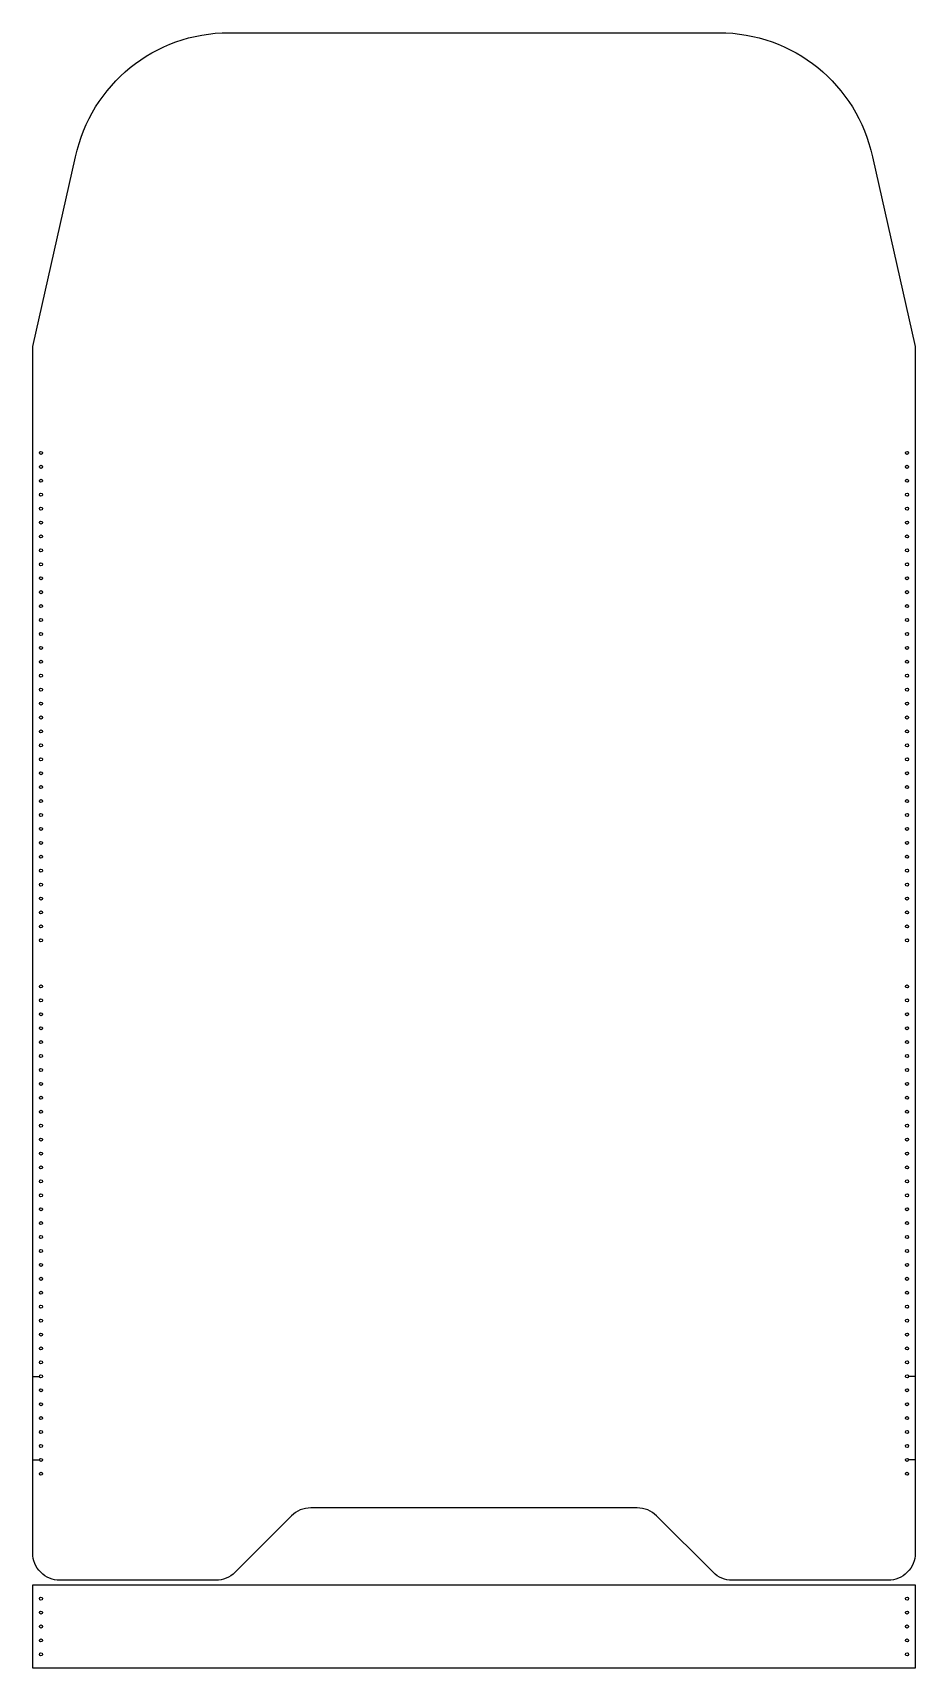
# Model space of a CAD drawing. Header units: millimetres. Extents: x 2324 to 2646, y 2045 to 2642.
import ezdxf

# ---------------------------------------------------------------- set-up
doc = ezdxf.new("R2010")
doc.units = ezdxf.units.MM

msp = doc.modelspace()

# ---------------------------------------------------------------- linework, layer by layer
at = {"color": 242, "true_color": 0xcd2027}
for p, q in [((2324.07, 2151.6), (2326.71, 2151.6)), ((2646.07, 2151.6), (2643.43, 2151.6)), ((2324.07, 2121.11), (2326.71, 2121.11)), ((2646.07, 2121.11), (2643.43, 2121.11))]:
    msp.add_line(p, q, dxfattribs=at)
msp.add_lwpolyline([(2324.07, 2527.56), (2339.7, 2596.7, -0.354119), (2395.68, 2642.04), (2574.45, 2642.04, -0.354119), (2630.44, 2596.7), (2646.07, 2527.56), (2646.07, 2087.11, -0.414214), (2636.12, 2077.16), (2579.3, 2077.16, -0.198912), (2572.27, 2080.08), (2551.68, 2100.67, 0.198912), (2544.64, 2103.58), (2425.49, 2103.58, 0.198912), (2418.45, 2100.67), (2397.87, 2080.08, -0.198912), (2390.83, 2077.16), (2334.02, 2077.16, -0.414214), (2324.07, 2087.11)], format="xyb", close=True)
msp.add_lwpolyline([(2646.07, 2045.04), (2324.07, 2045.04), (2324.07, 2075.54), (2646.07, 2075.54)], close=True)
for centre in [(2327.07, 2488.66), (2327.07, 2483.58), (2643.07, 2488.66), (2643.07, 2483.58), (2327.07, 2478.49), (2643.07, 2478.49), (2327.07, 2473.41), (2643.07, 2473.41), (2327.07, 2468.33), (2643.07, 2468.33), (2327.07, 2463.24), (2643.07, 2463.24), (2327.07, 2458.16), (2643.07, 2458.16), (2327.07, 2453.08), (2327.07, 2447.99), (2643.07, 2453.08), (2643.07, 2447.99), (2327.07, 2442.91), (2643.07, 2442.91), (2327.07, 2437.83), (2643.07, 2437.83), (2327.07, 2432.75), (2643.07, 2432.75), (2327.07, 2427.66), (2643.07, 2427.66), (2327.07, 2422.58), (2327.07, 2417.5), (2643.07, 2422.58), (2643.07, 2417.5), (2327.07, 2412.41), (2643.07, 2412.41), (2327.07, 2407.33), (2643.07, 2407.33), (2327.07, 2402.25), (2643.07, 2402.25), (2327.07, 2397.16), (2643.07, 2397.16), (2327.07, 2392.08), (2643.07, 2392.08), (2327.07, 2387), (2327.07, 2381.91), (2643.07, 2387), (2643.07, 2381.91), (2327.07, 2376.83), (2643.07, 2376.83), (2327.07, 2371.75), (2643.07, 2371.75), (2327.07, 2366.67), (2643.07, 2366.67), (2327.07, 2361.58), (2643.07, 2361.58), (2327.07, 2356.5), (2643.07, 2356.5), (2327.07, 2351.42), (2327.07, 2346.33), (2643.07, 2351.42), (2643.07, 2346.33), (2327.07, 2341.25), (2643.07, 2341.25), (2327.07, 2336.17), (2643.07, 2336.17), (2327.07, 2331.08), (2643.07, 2331.08), (2327.07, 2326), (2643.07, 2326), (2327.07, 2320.92), (2327.07, 2315.83), (2643.07, 2320.92), (2643.07, 2315.83), (2327.07, 2310.75), (2643.07, 2310.75), (2327.07, 2293.93), (2643.07, 2293.93), (2327.07, 2288.85), (2643.07, 2288.85), (2327.07, 2283.76), (2643.07, 2283.76), (2327.07, 2278.68), (2643.07, 2278.68), (2327.07, 2273.6), (2327.07, 2268.52), (2643.07, 2273.6), (2643.07, 2268.52), (2327.07, 2263.43), (2643.07, 2263.43), (2327.07, 2258.35), (2643.07, 2258.35), (2327.07, 2253.27), (2643.07, 2253.27), (2327.07, 2248.18), (2643.07, 2248.18), (2327.07, 2243.1), (2643.07, 2243.1), (2327.07, 2238.02), (2327.07, 2232.93), (2643.07, 2238.02), (2643.07, 2232.93), (2327.07, 2227.85), (2643.07, 2227.85), (2327.07, 2222.77), (2643.07, 2222.77), (2327.07, 2217.68), (2643.07, 2217.68), (2327.07, 2212.6), (2643.07, 2212.6), (2327.07, 2207.52), (2327.07, 2202.44), (2643.07, 2207.52), (2643.07, 2202.44), (2327.07, 2197.35), (2643.07, 2197.35), (2327.07, 2192.27), (2643.07, 2192.27), (2327.07, 2187.19), (2643.07, 2187.19), (2327.07, 2182.1), (2643.07, 2182.1), (2327.07, 2177.02), (2643.07, 2177.02), (2327.07, 2171.94), (2327.07, 2166.85), (2643.07, 2171.94), (2643.07, 2166.85), (2327.07, 2161.77), (2643.07, 2161.77), (2327.07, 2156.69), (2643.07, 2156.69), (2327.07, 2151.6), (2643.07, 2151.6), (2327.07, 2146.52), (2643.07, 2146.52), (2327.07, 2141.44), (2643.07, 2141.44), (2327.07, 2136.36), (2327.07, 2131.27), (2643.07, 2136.36), (2643.07, 2131.27), (2327.07, 2126.19), (2643.07, 2126.19), (2327.07, 2121.11), (2643.07, 2121.11), (2327.07, 2116.02), (2643.07, 2116.02), (2327.07, 2070.45), (2327.07, 2065.37), (2643.07, 2070.45), (2643.07, 2065.37), (2327.07, 2060.29), (2643.07, 2060.29), (2327.07, 2055.2), (2643.07, 2055.2), (2327.07, 2050.12), (2643.07, 2050.12)]:
    msp.add_circle(centre, 0.55)

doc.saveas('drawing.dxf')
